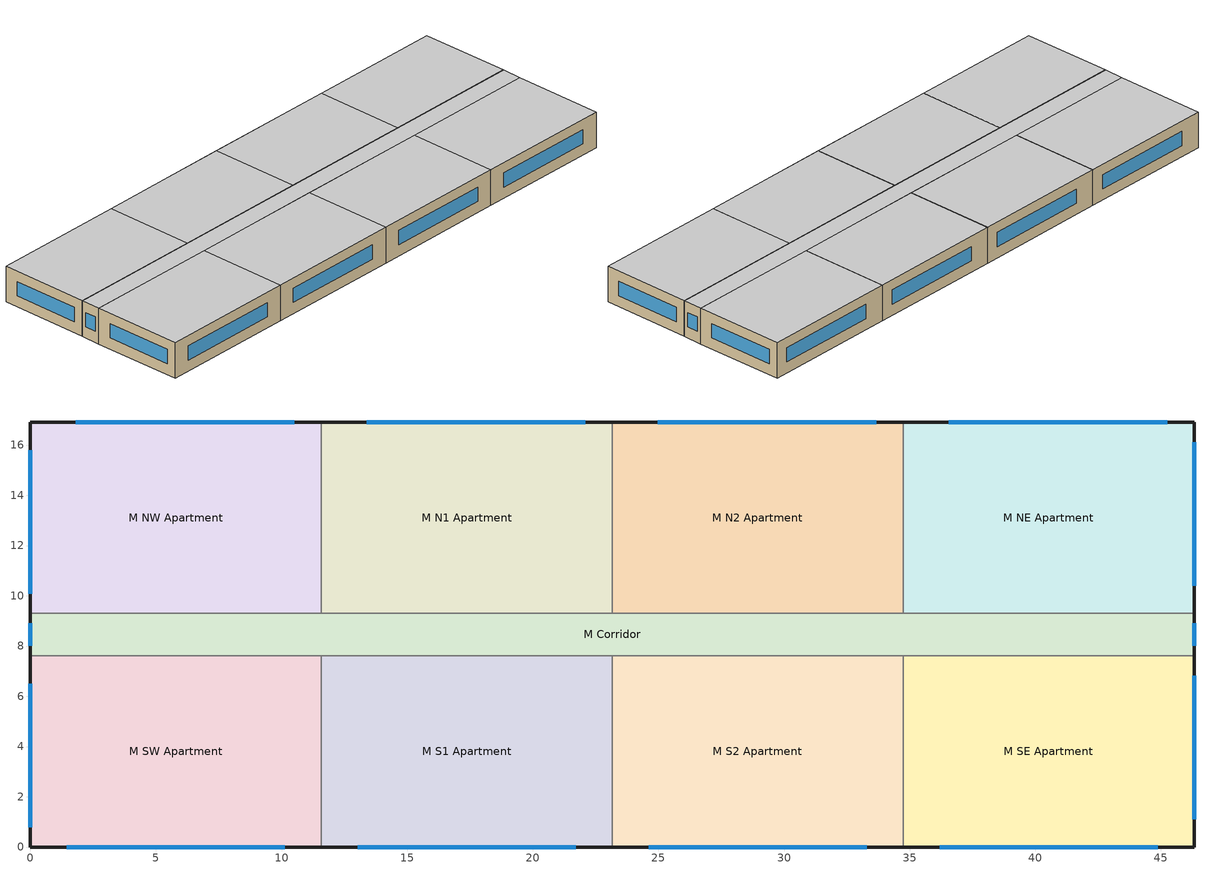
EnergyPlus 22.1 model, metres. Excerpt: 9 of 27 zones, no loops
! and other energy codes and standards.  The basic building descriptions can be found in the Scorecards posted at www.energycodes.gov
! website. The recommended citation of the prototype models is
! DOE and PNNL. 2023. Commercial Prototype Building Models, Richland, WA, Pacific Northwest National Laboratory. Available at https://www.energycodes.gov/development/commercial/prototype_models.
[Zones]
M SW Apartment
 floor adiabatic (int_slab_floor): 0,7.62 11.58,7.62 11.58,0 0,0 z28.95
 wall outside (res_ext_wall_mid): 0,7.62 0,0 11.58,0 z28.95:32
 wall to M Corridor (int_wall): 11.58,7.62 0,7.62 z28.95:32
 wall to M S1 Apartment (int_wall): 11.58,0 11.58,7.62 z28.95:32
 window (ResWindow_U_0.382_SHGC_0.368): 1.45,0 10.13,0 / 0,6.5 0,0.79 z29.91:31.13
 ceiling adiabatic (int_slab_ceiling): 11.58,0 11.58,7.62 0,7.62 0,0 z32
M NW Apartment
 floor adiabatic (int_slab_floor): 0,16.92 11.58,16.92 11.58,9.3 0,9.3 z28.95
 wall outside (res_ext_wall_mid): 11.58,16.92 0,16.92 0,9.3 z28.95:32
 wall to M Corridor (int_wall): 0,9.3 11.58,9.3 z28.95:32
 wall to M N1 Apartment (int_wall): 11.58,9.3 11.58,16.92 z28.95:32
 window (ResWindow_U_0.382_SHGC_0.368): 0,15.8 0,10.08 / 10.5,16.92 1.81,16.92 z29.91:31.13
 ceiling adiabatic (int_slab_ceiling): 11.58,9.3 11.58,16.92 0,16.92 0,9.3 z32
M SE Apartment
 floor adiabatic (int_slab_floor): 34.75,7.62 46.33,7.62 46.33,0 34.75,0 z28.95
 wall outside (res_ext_wall_mid): 34.75,0 46.33,0 46.33,7.62 z28.95:32
 wall to M Corridor (int_wall): 46.33,7.62 34.75,7.62 z28.95:32
 window (ResWindow_U_0.382_SHGC_0.368): 36.19,0 44.88,0 / 46.33,1.1 46.33,6.81 z29.91:31.13
 ceiling adiabatic (int_slab_ceiling): 46.33,0 46.33,7.62 34.75,7.62 34.75,0 z32
M NE Apartment
 floor adiabatic (int_slab_floor): 34.75,16.92 46.33,16.92 46.33,9.3 34.75,9.3 z28.95
 wall outside (res_ext_wall_mid): 46.33,9.3 46.33,16.92 34.75,16.92 z28.95:32
 wall to M Corridor (int_wall): 34.75,9.3 46.33,9.3 z28.95:32
 window (ResWindow_U_0.382_SHGC_0.368): 45.25,16.92 36.56,16.92 / 46.33,10.4 46.33,16.11 z29.91:31.13
 ceiling adiabatic (int_slab_ceiling): 46.33,9.3 46.33,16.92 34.75,16.92 34.75,9.3 z32
M N1 Apartment
 floor adiabatic (int_slab_floor): 11.58,16.92 23.16,16.92 23.16,9.3 11.58,9.3 z28.95
 wall outside (res_ext_wall_mid): 23.16,16.92 11.58,16.92 z28.95:32
 wall to M Corridor (int_wall): 11.58,9.3 23.16,9.3 z28.95:32
 wall to M N2 Apartment (int_wall): 23.16,9.3 23.16,16.92 z28.95:32
 window (ResWindow_U_0.382_SHGC_0.368): 22.08,16.92 13.4,16.92 z29.91:31.13
 ceiling adiabatic (int_slab_ceiling): 23.16,9.3 23.16,16.92 11.58,16.92 11.58,9.3 z32
M N2 Apartment
 floor adiabatic (int_slab_floor): 23.16,16.92 34.75,16.92 34.75,9.3 23.16,9.3 z28.95
 wall outside (res_ext_wall_mid): 34.75,16.92 23.16,16.92 z28.95:32
 wall to M Corridor (int_wall): 23.16,9.3 34.75,9.3 z28.95:32
 wall to M NE Apartment (int_wall): 34.75,9.3 34.75,16.92 z28.95:32
 window (ResWindow_U_0.382_SHGC_0.368): 33.66,16.92 24.98,16.92 z29.91:31.13
 ceiling adiabatic (int_slab_ceiling): 34.75,9.3 34.75,16.92 23.16,16.92 23.16,9.3 z32
M S1 Apartment
 floor adiabatic (int_slab_floor): 11.58,7.62 23.16,7.62 23.16,0 11.58,0 z28.95
 wall outside (res_ext_wall_mid): 11.58,0 23.16,0 z28.95:32
 wall to M Corridor (int_wall): 23.16,7.62 11.58,7.62 z28.95:32
 wall to M S2 Apartment (int_wall): 23.16,0 23.16,7.62 z28.95:32
 window (ResWindow_U_0.382_SHGC_0.368): 13.03,0 21.72,0 z29.91:31.13
 ceiling adiabatic (int_slab_ceiling): 23.16,0 23.16,7.62 11.58,7.62 11.58,0 z32
M S2 Apartment
 floor adiabatic (int_slab_floor): 23.16,7.62 34.75,7.62 34.75,0 23.16,0 z28.95
 wall outside (res_ext_wall_mid): 23.16,0 34.75,0 z28.95:32
 wall to M Corridor (int_wall): 34.75,7.62 23.16,7.62 z28.95:32
 wall to M SE Apartment (int_wall): 34.75,0 34.75,7.62 z28.95:32
 window (ResWindow_U_0.382_SHGC_0.368): 24.61,0 33.3,0 z29.91:31.13
 ceiling adiabatic (int_slab_ceiling): 34.75,0 34.75,7.62 23.16,7.62 23.16,0 z32
M Corridor
 floor adiabatic (int_slab_floor): 0,9.3 46.33,9.3 46.33,7.62 0,7.62 z28.95
 wall outside (nonres_ext_wall_mid): 0,9.3 0,7.62 / 46.33,7.62 46.33,9.3 z28.95:32
 window (NonresWindow_U_0.382_SHGC_0.368): 0,8.91 0,8 / 46.33,8 46.33,8.91 z29.91:31.13
 ceiling adiabatic (int_slab_ceiling): 46.33,7.62 46.33,9.3 0,9.3 0,7.62 z32
[Building]
ApartmentHighRise: North Axis {deg}=0; Terrain=City; Loads Convergence Tolerance Value {W}=0.04; Temperature Convergence Tolerance Value {deltaC}=0.2; Solar Distribution=FullInteriorAndExterior; Maximum Number of Warmup Days=25; Minimum Number of Warmup Days=6
[Site:Location]
Site:Location=Buffalo.Niagara.Intl.AP_NY_USA WMO=725280; Latitude {N+ S-}=42.94; Longitude {W- E+}=-78.74; Time Zone Relative to GMT {GMT+/-}=-5; Elevation {m}=215
[SizingPeriod:DesignDay] Day of Month=21; Dry-Bulb Temperature Range Modifier Type=DefaultMultipliers; Humidity Condition Type=Wetbulb; Barometric Pressure {Pa}=98769; Rain {Yes/No}=No; Snow on ground {Yes/No}=No; Daylight Savings Time Indicator=No
Name | Month | Day Type | Maximum Dry-Bulb Temperature {C} | Daily Dry-Bulb Temperature Range {C} | Wetbulb at Maximum Dry-Bulb {C} | Wind Speed {m/s} design conditions vs. traditional 6.71 m/s (15 mph) | Wind Direction {Degrees; N=0, S=180} | Solar Model Indicator | Clearness {0.0 to 1.1} | Wind Speed {m/s} design conditions vs. traditional 3.35 m/s (7mph) | ASHRAE Clear Sky Optical Depth for Beam Irradiance (taub) | ASHRAE Clear Sky Optical Depth for Diffuse Irradiance (taud)
Buffalo.Niagara.Intl.AP_NY_USA Ann Htg 99.6% Condns DB | 1 | WinterDesignDay | -16.3 | 0 | -16.3 | 5.1 | 270 | ASHRAEClearSky | 0
Buffalo.Niagara.Intl.AP_NY_USA Ann Clg .4% Condns DB=>MWB | 7 | SummerDesignDay | 30.3 | 9.3 | 21.8 |  | 240 | ASHRAETau |  | 5.7 | 0.462 | 2.001
[Site:WaterMainsTemperature]
Calculation Method=CORRELATION; Annual average outdoor air temperature {C}=8.96667; Maximum difference in monthly average outdoor air temperatures {C}=26.2
[Site:GroundTemperature:FCfactorMethod]
January Ground Temperature {C}=9.7; February Ground Temperature {C}=6; March Ground Temperature {C}=-2.2; April Ground Temperature {C}=-3.4; May Ground Temperature {C}=-4.2; June Ground Temperature {C}=2.7; July Ground Temperature {C}=7.5; August Ground Temperature {C}=13.7; September Ground Temperature {C}=18.6; October Ground Temperature {C}=22; November Ground Temperature {C}=20.7; December Ground Temperature {C}=16.5
[Material]
Name | Roughness | Thickness {m} | Conductivity {W/m-K} | Density {kg/m3} | Specific Heat {J/kg-K} | Thermal Absorptance | Solar Absorptance | Visible Absorptance | Absorptance:Thermal | Absorptance:Solar | Absorptance:Visible
Std Wood 6inch | MediumSmooth | 0.15 | 0.12 | 540 | 1210 | 0.9 | 0.7 | 0.7
F07 25mm stucco | Smooth | 0.0254 | 0.72 | 1856 | 840 | 0.9 | 0.7 | 0.7
G01 13mm gypsum board | Smooth | 0.0127 | 0.16 | 800 | 1090 |  |  |  | 0.9 | 0.7 | 0.5
G01 16mm gypsum board | MediumSmooth | 0.0159 | 0.16 | 800 | 1090
100mm Normalweight concrete floor | MediumRough | 0.1016 | 2.31 | 2322 | 832
[Material:NoMass]
CP02 CARPET PAD: VeryRough, 0.21648, 0.9, 0.7, 0.8
Nonres_Exterior_Wall_Insulation_mid; Res_Exterior_Wall_Insulation_mid: MediumSmooth, 1.49822, 0.9, 0.7, 0.7
[Construction]
InteriorFurnishings: Std Wood 6inch
int_wall: G01 13mm gypsum board, G01 13mm gypsum board
int_slab_floor: 100mm Normalweight concrete floor, CP02 CARPET PAD
int_slab_ceiling: CP02 CARPET PAD, 100mm Normalweight concrete floor
nonres_ext_wall_mid: F07 25mm stucco, G01 16mm gypsum board, Nonres_Exterior_Wall_Insulation_mid, G01 16mm gypsum board
res_ext_wall_mid: F07 25mm stucco, G01 16mm gypsum board, Res_Exterior_Wall_Insulation_mid, G01 16mm gypsum board
NonresWindow_U_0.382_SHGC_0.368: Nonres Window Glazing Layer
ResWindow_U_0.382_SHGC_0.368: Res Window Glazing Layer
[WindowMaterial:SimpleGlazingSystem] U-Factor {W/m2-K}=2.1691; Solar Heat Gain Coefficient=0.368; Visible Transmittance=0.4048
Nonres Window Glazing Layer; Res Window Glazing Layer
[Zone] Type=1; Multiplier=1; Ceiling Height {m}=-9999; Volume {m3}=autocalculate; Floor Area {m2}=autocalculate; Part of Total Floor Area=Yes
M SW Apartment; M NW Apartment; M SE Apartment; M NE Apartment; M N1 Apartment; M N2 Apartment; M S1 Apartment; M S2 Apartment; M Corridor
[InternalMass] Construction=InteriorFurnishings; Surface Area {m2}=176.4981
Name | Zone or ZoneList
M SW Apartment_InternalMass_1 | M SW Apartment
M NW Apartment_InternalMass_1 | M NW Apartment
M SE Apartment_InternalMass_1 | M SE Apartment
M NE Apartment_InternalMass_1 | M NE Apartment
M N1 Apartment_InternalMass_1 | M N1 Apartment
M N2 Apartment_InternalMass_1 | M N2 Apartment
M S1 Apartment_InternalMass_1 | M S1 Apartment
M S2 Apartment_InternalMass_1 | M S2 Apartment
[People] Number of People Calculation Method=People; Activity Level Schedule=Activity Schedule
Name | Zone or ZoneList or Space or SpaceList | Number of People Schedule | Number of People | Fraction Radiant | Sensible Heat Fraction
M SW Apartment People | M SW Apartment | OCC_APT_SCH_WORKING_FAMILY | 2.5 | 0.3 | AUTOCALCULATE
M NW Apartment People | M NW Apartment | OCC_APT_SCH_STAY_HOME_FAMILY | 2.5 | 0.3 | AUTOCALCULATE
M SE Apartment People | M SE Apartment | OCC_APT_SCH_WORKING_FAMILY | 2.5 | 0.3 | AUTOCALCULATE
M NE Apartment People | M NE Apartment | OCC_APT_SCH_STAY_HOME_FAMILY | 2.5 | 0.3 | AUTOCALCULATE
M N1 Apartment People | M N1 Apartment | OCC_APT_SCH_STAY_HOME_FAMILY | 2.5 | 0.3 | AUTOCALCULATE
M N2 Apartment People | M N2 Apartment | OCC_APT_SCH_STAY_HOME_FAMILY | 2.5 | 0.3 | AUTOCALCULATE
M S1 Apartment People | M S1 Apartment | OCC_APT_SCH_WORKING_FAMILY | 2.5 | 0.3 | AUTOCALCULATE
M S2 Apartment People | M S2 Apartment | OCC_APT_SCH_WORKING_FAMILY | 2.5 | 0.3 | AUTOCALCULATE
M Corridor People | M Corridor | OCC_APT_SCH_CORRIDOR | 4.18 | 0.5 | autocalculate
[Lights] Design Level Calculation Method=Watts/Area; Return Air Fraction=0; Fraction Radiant=0.6; Fraction Visible=0.2; Fraction Replaceable=1; Return Air Fraction Calculated from Plenum Temperature=No
Name | Zone or ZoneList or Space or SpaceList | Schedule | Watts per Zone Floor Area {W/m2}
M SW Apartment_Lights_hardwired | M SW Apartment | ltg_sch_apartment_hardwired | 2.15278
M NW Apartment_Lights_hardwired | M NW Apartment | ltg_sch_apartment_hardwired | 2.15278
M SE Apartment_Lights_hardwired | M SE Apartment | ltg_sch_apartment_hardwired | 2.15278
M NE Apartment_Lights_hardwired | M NE Apartment | ltg_sch_apartment_hardwired | 2.15278
M N1 Apartment_Lights_hardwired | M N1 Apartment | ltg_sch_apartment_hardwired | 2.15278
M N2 Apartment_Lights_hardwired | M N2 Apartment | ltg_sch_apartment_hardwired | 2.15278
M S1 Apartment_Lights_hardwired | M S1 Apartment | ltg_sch_apartment_hardwired | 2.15278
M S2 Apartment_Lights_hardwired | M S2 Apartment | ltg_sch_apartment_hardwired | 2.15278
M Corridor_Lights_hardwired | M Corridor | ltg_sch_corridor | 5.250897
M SW Apartment_Lights_plugin | M SW Apartment | ltg_sch_apartment_plugin | 0.96875
M NW Apartment_Lights_plugin | M NW Apartment | ltg_sch_apartment_plugin | 0.96875
M SE Apartment_Lights_plugin | M SE Apartment | ltg_sch_apartment_plugin | 0.96875
M NE Apartment_Lights_plugin | M NE Apartment | ltg_sch_apartment_plugin | 0.96875
M N1 Apartment_Lights_plugin | M N1 Apartment | ltg_sch_apartment_plugin | 0.96875
M N2 Apartment_Lights_plugin | M N2 Apartment | ltg_sch_apartment_plugin | 0.96875
M S1 Apartment_Lights_plugin | M S1 Apartment | ltg_sch_apartment_plugin | 0.96875
M S2 Apartment_Lights_plugin | M S2 Apartment | ltg_sch_apartment_plugin | 0.96875
[ElectricEquipment] Schedule=EQP_APT_SCH; Design Level Calculation Method=Watts/Area; Watts per Zone Floor Area {W/m2}=6.67; Fraction Latent=0; Fraction Radiant=0.5; Fraction Lost=0
Name | Zone or ZoneList or Space or SpaceList
M SW Apartment_Plug_MSW_Equip | M SW Apartment
M NW Apartment_Plug_MNW_Equip | M NW Apartment
M SE Apartment_Plug_MSE_Equip | M SE Apartment
M NE Apartment_Plug_MNE_Equip | M NE Apartment
M N1 Apartment_Plug_MN1_Equip | M N1 Apartment
M N2 Apartment_Plug_MN2_Equip | M N2 Apartment
M S1 Apartment_Plug_MS1_Equip | M S1 Apartment
M S2 Apartment_Plug_MS2_Equip | M S2 Apartment
[ZoneInfiltration:DesignFlowRate] Schedule=INF_APT_SCH; Design Flow Rate Calculation Method=Flow/ExteriorWallArea; Flow per Exterior Surface Area {m3/s-m2}=0.000569572; Constant Term Coefficient=0; Temperature Term Coefficient=0; Velocity Term Coefficient=0.224; Velocity Squared Term Coefficient=0
Name | Zone or ZoneList
M SW Apartment_Infiltration | M SW Apartment
M NW Apartment_Infiltration | M NW Apartment
M SE Apartment_Infiltration | M SE Apartment
M NE Apartment_Infiltration | M NE Apartment
M N1 Apartment_Infiltration | M N1 Apartment
M N2 Apartment_Infiltration | M N2 Apartment
M S1 Apartment_Infiltration | M S1 Apartment
M S2 Apartment_Infiltration | M S2 Apartment
M Corridor_Infiltration | M Corridor
[Exterior:Lights]
Facade Lighting: Schedule=Exterior_Lgt_ALWAYS_ON; Design Level {W}=6056.98; Control Option=AstronomicalClock
[EnergyManagementSystem:ProgramCallingManager]
Transformer_Load_Prog_Manager: AfterPredictorAfterHVACManagers; Transformer_Load_Prog
Door_Switch_Enabled_Thermostat_Reset: BeginTimestepBeforePredictor; Door_Switch_Enabled_Thermostat_Reset_Program_N_LivingUnit; Door_Switch_Enabled_Thermostat_Reset_Program_S_LivingUnit
init_timesteps_after_doorshut_south_Program Manager: BeginNewEnvironment; init_timesteps_after_doorshut
OA_BASED_OPTIMUM_START_EMS_Program Manager: BeginTimestepBeforePredictor; OA_BASED_OPTIMUM_START_EMS_Program
BoilerParManager: BeginNewEnvironment; SetBoilerPar
BoilerCurveManager: InsideHVACSystemIterationLoop; SetBoilerCurve
[EnergyManagementSystem:OutputVariable] Update Frequency=ZoneTimeStep
Name | EMS Variable | Type of Data in Variable | Units
Wired_LTG | Wired_LTG | Summed | J
timesteps_after_doorshut_south | timesteps_after_doorshut_south | Averaged
timesteps_after_doorshut_north | timesteps_after_doorshut_north | Averaged
[ElectricLoadCenter:Transformer]
Transformer 1: Availability Schedule=Always_On; Transformer Usage=PowerInFromGrid; Rated Capacity {VA}=75000; Phase=3; Conductor Material=Aluminum; Full Load Temperature Rise {C}=150; Fraction of Eddy Current Losses=0.1; Performance Input Method=NominalEfficiency; Nameplate Efficiency=0.986; Per Unit Load for Nameplate Efficiency=0.35; Reference Temperature for Nameplate Efficiency {C}=75; Consider Transformer Loss for Utility Cost=Yes; Meter 1=Wired_LTG_Electricity; Meter 2=Wired_INT_EQUIP
[ZoneVentilation:WindandStackOpenArea] Opening Area {m2}=0.1181; Opening Area Fraction Schedule=Sliding_Doors_Ventilation_Availability_SCH; Opening Effectiveness=autocalculate; Height Difference {m}=15.2393; Discharge Coefficient for Opening=autocalculate; Minimum Indoor Temperature {C}=18.89; Maximum Indoor Temperature {C}=25.56; Delta Temperature {deltaC}=-100; Minimum Outdoor Temperature {C}=15.56; Maximum Outdoor Temperature {C}=23.89; Maximum Wind Speed {m/s}=40
Name | Zone | Effective Angle {deg}
M SW Apartment Sliding Door Ventilation | M SW Apartment | 180
M NW Apartment Sliding Door Ventilation | M NW Apartment | 0
M SE Apartment Sliding Door Ventilation | M SE Apartment | 180
M NE Apartment Sliding Door Ventilation | M NE Apartment | 0
M N1 Apartment Sliding Door Ventilation | M N1 Apartment | 0
M N2 Apartment Sliding Door Ventilation | M N2 Apartment | 0
M S1 Apartment Sliding Door Ventilation | M S1 Apartment | 180
M S2 Apartment Sliding Door Ventilation | M S2 Apartment | 180
[AvailabilityManager:Scheduled] Schedule=All On
AirLoop G SW Availability Manager; AirLoop G NW Availability Manager; AirLoop Office Availability Manager; AirLoop G NE Availability Manager; AirLoop G N1 Availability Manager; AirLoop G N2 Availability Manager; AirLoop G S1 Availability Manager; AirLoop G S2 Availability Manager; AirLoop M SW Availability Manager; AirLoop M NW Availability Manager; AirLoop M SE Availability Manager; AirLoop M NE Availability Manager; AirLoop M N1 Availability Manager; AirLoop M N2 Availability Manager; AirLoop M S1 Availability Manager; AirLoop M S2 Availability Manager; AirLoop T SW Availability Manager; AirLoop T NW Availability Manager; AirLoop T SE Availability Manager; AirLoop T NE Availability Manager; AirLoop T N1 Availability Manager; AirLoop T N2 Availability Manager; AirLoop T S1 Availability Manager; AirLoop T S2 Availability Manager
[EnergyManagementSystem:Actuator]
S_LivingUnit_CLGSETP_Actuator: S CLGSETP_APT_SCH; Schedule:Compact; Schedule Value
S_LivingUnit_HTGSETP_Actuator: S HTGSETP_APT_SCH; Schedule:Compact; Schedule Value
N_LivingUnit_CLGSETP_Actuator: N CLGSETP_APT_SCH; Schedule:Compact; Schedule Value
N_LivingUnit_HTGSETP_Actuator: N HTGSETP_APT_SCH; Schedule:Compact; Schedule Value
CLGSETP_OFF_SCH_Actuator: CLGSETP_OFF_SCH_Yes_Optimum; Schedule:Compact; Schedule Value
HTGSETP_OFF_SCH_Actuator: HTGSETP_OFF_SCH_Yes_Optimum; Schedule:Compact; Schedule Value
BoilerCurve: Central BOILER EFFICIENCY CURVE; Curve; Curve Result
[Schedule:Compact]
OCC_APT_SCH_STAY_HOME_FAMILY; OCC_APT_SCH_CORRIDOR: Through: 12/31, For: AllDays, Until: 7:00, 1, Until: 8:00, 0.85, Until: 9:00, 0.39, Until: 16:00, 0.25, Until: 17:00, 0.3, Until: 18:00, 0.52, Until: 21:00, 0.87, Until: 24:00, 1
OCC_APT_SCH_WORKING_FAMILY: Through: 12/31, For: SummerDesignDay, Until: 24:00, 1, For: WinterDesignDay, Until: 24:00, 0, For: Weekday, Until: 8:00, 1, Until: 18:00, 0, Until: 24:00, 1, For: Weekend AllOtherDays, Until: 11:00, 1, Until: 15:00, 0.5, Until: 16:00, 0, Until: 24:00, 1
EQP_APT_SCH: Through: 12/31, For: AllDays, Until: 1:00, 0.45, Until: 2:00, 0.41, Until: 3:00, 0.39, Until: 5:00, 0.38, Until: 6:00, 0.43, Until: 7:00, 0.54, Until: 8:00, 0.65, Until: 9:00, 0.66, Until: 10:00, 0.67, Until: 11:00, 0.69, Until: 12:00, 0.7, Until: 13:00, 0.69, Until: 14:00, 0.66, Until: 15:00, 0.65, Until: 16:00, 0.68, Until: 17:00, 0.8, Until: 19:00, 1, Until: 20:00, 0.93, Until: 21:00, 0.89, Until: 22:00, 0.85, Until: 23:00, 0.71, Until: 24:00, 0.58
INF_APT_SCH; All On; Exterior_Lgt_ALWAYS_ON; ALWAYS_ON: Through: 12/31, For: AllDays, Until: 24:00, 1
Activity Schedule: Through: 12/31, For: AllDays, Until: 24:00, 95
Sliding_Doors_Ventilation_Availability_SCH: Through: 12/31, For: WinterDesignDay SummerDesignDay, Until: 24:00, 0, For: Allotherdays, Until: 6:00, 0, Until: 22:00, 1, Until: 24:00, 0
[SCHEDULE:COMPACT]
ltg_sch_corridor: Through: 12/31, For: SummerDesignDay, Until: 24:00, 1, For: WinterDesignDay, Until: 24:00, 0, For: Weekdays, Until: 24:00, 0.625, For: Saturday, Until: 24:00, 0.625, For: AllOtherDays, Until: 24:00, 0.625
ltg_sch_apartment_hardwired: Through: 12/31, For: SummerDesignDay, Until: 24:00, 1, For: WinterDesignDay, Until: 24:00, 0, For: Weekdays, Until: 4:00, 0.008145, Until: 5:00, 0.024444, Until: 6:00, 0.052956, Until: 7:00, 0.057033, Until: 8:00, 0.052956, Until: 9:00, 0.024444, Until: 15:00, 0.016299, Until: 16:00, 0.028512, Until: 17:00, 0.057033, Until: 18:00, 0.081477, Until: 19:00, 0.109989, Until: 21:00, 0.130365, Until: 22:00, 0.089622, Until: 23:00, 0.048888, Until: 24:00, 0.020367, For: Saturday, Until: 4:00, 0.008145, Until: 5:00, 0.024444, Until: 6:00, 0.052956, Until: 7:00, 0.057033, Until: 8:00, 0.052956, Until: 9:00, 0.024444, Until: 15:00, 0.016299, Until: 16:00, 0.028512, Until: 17:00, 0.057033, Until: 18:00, 0.081477, Until: 19:00, 0.109989, Until: 21:00, 0.130365, Until: 22:00, 0.089622, Until: 23:00, 0.048888, Until: 24:00, 0.020367, For: AllOtherDays, Until: 4:00, 0.008145, Until: 5:00, 0.024444, Until: 6:00, 0.052956, Until: 7:00, 0.057033, Until: 8:00, 0.052956, Until: 9:00, 0.024444, Until: 15:00, 0.016299, Until: 16:00, 0.028512, Until: 17:00, 0.057033, Until: 18:00, 0.081477, Until: 19:00, 0.109989, Until: 21:00, 0.130365, Until: 22:00, 0.089622, Until: 23:00, 0.048888, Until: 24:00, 0.020367
ltg_sch_apartment_plugin: Through: 12/31, For: SummerDesignDay, Until: 24:00, 1, For: WinterDesignDay, Until: 24:00, 0, For: Weekdays, Until: 4:00, 0.010188, Until: 5:00, 0.030555, Until: 6:00, 0.066195, Until: 7:00, 0.071289, Until: 8:00, 0.066195, Until: 9:00, 0.030555, Until: 15:00, 0.020367, Until: 16:00, 0.035649, Until: 17:00, 0.071289, Until: 18:00, 0.101844, Until: 19:00, 0.137493, Until: 21:00, 0.162954, Until: 22:00, 0.112032, Until: 23:00, 0.06111, Until: 24:00, 0.025461, For: Saturday, Until: 4:00, 0.010188, Until: 5:00, 0.030555, Until: 6:00, 0.066195, Until: 7:00, 0.071289, Until: 8:00, 0.066195, Until: 9:00, 0.030555, Until: 15:00, 0.020367, Until: 16:00, 0.035649, Until: 17:00, 0.071289, Until: 18:00, 0.101844, Until: 19:00, 0.137493, Until: 21:00, 0.162954, Until: 22:00, 0.112032, Until: 23:00, 0.06111, Until: 24:00, 0.025461, For: AllOtherDays, Until: 4:00, 0.010188, Until: 5:00, 0.030555, Until: 6:00, 0.066195, Until: 7:00, 0.071289, Until: 8:00, 0.066195, Until: 9:00, 0.030555, Until: 15:00, 0.020367, Until: 16:00, 0.035649, Until: 17:00, 0.071289, Until: 18:00, 0.101844, Until: 19:00, 0.137493, Until: 21:00, 0.162954, Until: 22:00, 0.112032, Until: 23:00, 0.06111, Until: 24:00, 0.025461
